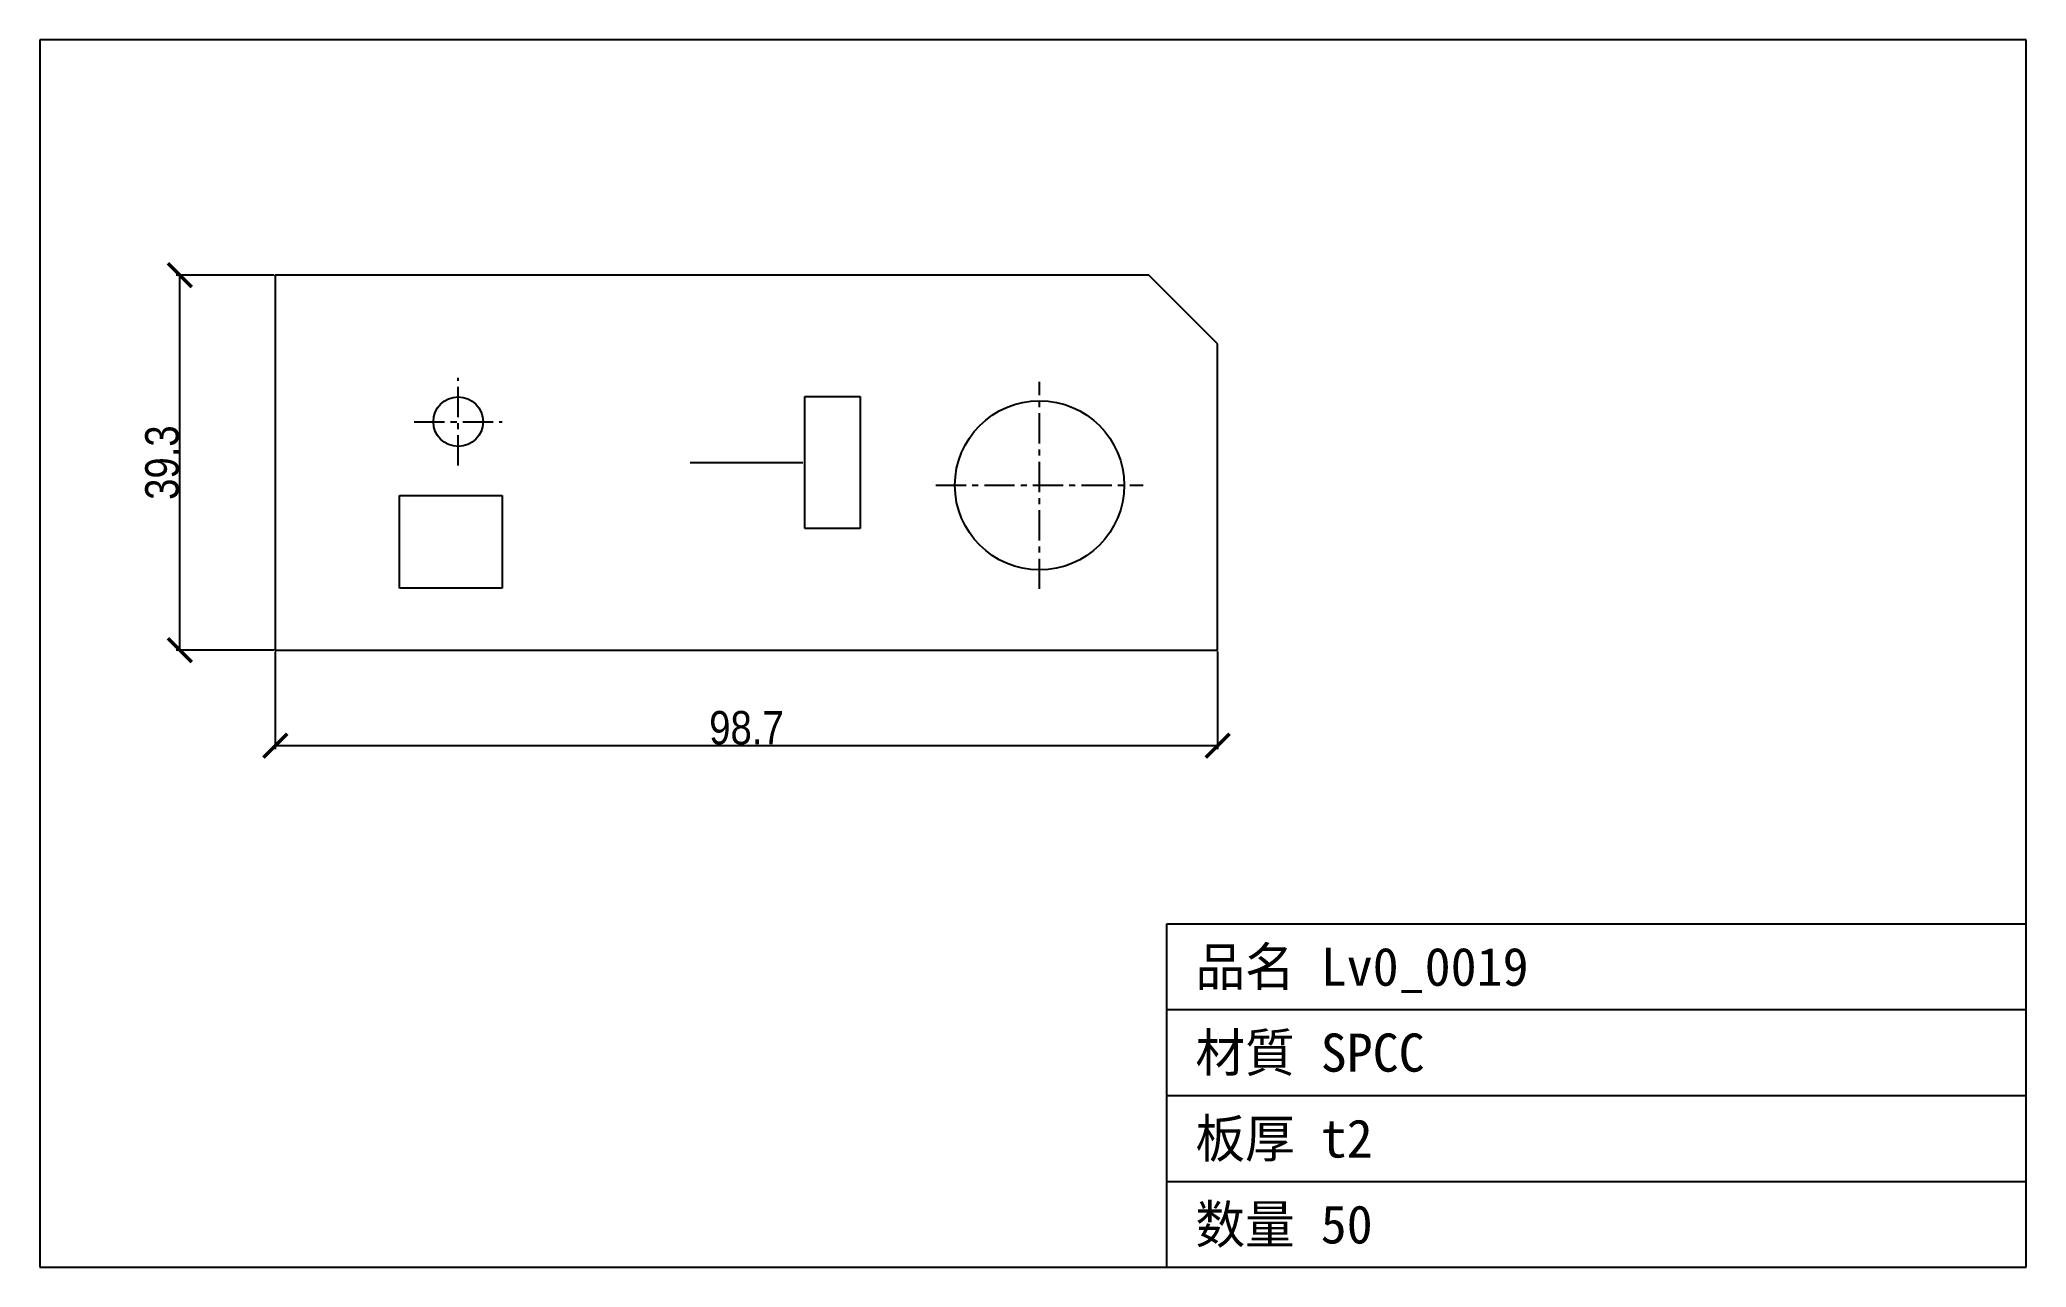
# Model space of a CAD drawing. Header units: millimetres. Extents: x -25 to 183, y -65 to 64.
import ezdxf

# ---------------------------------------------------------------- set-up
doc = ezdxf.new("R2010")
doc.units = ezdxf.units.MM
doc.linetypes.add('CENTER', pattern=[5.08, 3.175, -0.635, 0.635, -0.635])
for name, color, linetype in [('CENTER', 7, 'Continuous'), ('CUT', 7, 'Continuous'), ('DIM', 7, 'Continuous'), ('FRAME', 7, 'Continuous'), ('MARK', 7, 'Continuous'), ('TEXT', 7, 'Continuous')]:
    doc.layers.add(name, color=color, linetype=linetype)
doc.styles.add('OpenSansCondensed-Light', font='OpenSansCondensed-Light.ttf')
doc.dimstyles.new('EZDXF', dxfattribs={"dimtxt": 0.25, "dimasz": 0.175, "dimexe": 0.375, "dimexo": 0.125, "dimgap": 0.1, "dimtad": 1, "dimlfac": 100, "dimzin": 12, "dimdsep": 46, "dimtxsty": 'OpenSansCondensed-Light', "dimblk": 'ARCHTICK', "dimcen": 2.5, "dimazin": 3, "dimtfac": 0.5, "dimtmove": 2, "dimatfit": 3})

# ---------------------------------------------------------------- blocks, each defined once
blk = doc.blocks.new('_ARCHTICK')
at = {"color": 0, "linetype": 'BYBLOCK', "const_width": 0.15}
blk.add_lwpolyline([(-0.5, -0.5), (0.5, 0.5)], dxfattribs=at)

msp = doc.modelspace()

# ---------------------------------------------------------------- linework, layer by layer
at = {"layer": 'CENTER', "color": 1, "linetype": 'CENTER'}
for p, q in [((19.15, 19.34), (19.15, 28.54)), ((80.02, 6.41), (80.02, 28.13)), ((14.55, 23.94), (23.75, 23.94)), ((69.16, 17.27), (90.88, 17.27))]:
    msp.add_line(p, q, dxfattribs=at)
at = {"layer": 'CUT'}
for p, q in [((0, 39.3), (0, 0)), ((91.47, 39.3), (0, 39.3)), ((98.67, 32.09), (91.47, 39.3)), ((98.67, 0), (98.67, 32.09)), ((55.46, 12.73), (55.46, 26.58)), ((55.46, 26.58), (61.25, 26.58)), ((61.25, 26.58), (61.25, 12.73)), ((13.01, 6.48), (13.01, 16.19)), ((13.01, 16.19), (23.77, 16.19)), ((23.77, 16.19), (23.77, 6.48)), ((61.25, 12.73), (55.46, 12.73)), ((23.77, 6.48), (13.01, 6.48)), ((0, 0), (98.67, 0))]:
    msp.add_line(p, q, dxfattribs=at)
for centre, radius in [((19.15, 23.94), 2.6), ((80.02, 17.27), 8.86)]:
    msp.add_circle(centre, radius, dxfattribs=at)
at = {"layer": 'FRAME'}
for p, q in [((183.34, 63.96), (-24.67, 63.96)), ((-24.67, 63.96), (-24.67, -64.67)), ((183.34, -64.67), (183.34, 63.96)), ((93.34, -64.67), (93.34, -28.67)), ((93.34, -28.67), (183.34, -28.67)), ((93.34, -37.67), (183.34, -37.67)), ((93.34, -46.67), (183.34, -46.67)), ((93.34, -55.67), (183.34, -55.67)), ((-24.67, -64.67), (183.34, -64.67))]:
    msp.add_line(p, q, dxfattribs=at)
at = {"layer": 'MARK'}
msp.add_line((43.44, 19.65), (55.23, 19.65), dxfattribs=at)

# ---------------------------------------------------------------- texts
at = {"layer": 'TEXT'}
for s, p in [('品名 Lv0_0019', (96.34, -35.17)), ('材質 SPCC', (96.34, -44.17)), ('板厚 t2', (96.34, -53.17)), ('数量 50', (96.34, -62.17))]:
    msp.add_text(s, height=4, dxfattribs=at).set_placement(p)

# ---------------------------------------------------------------- dimensions: what is measured, and where the dimension line sits
at = {"layer": 'DIM'}
msp.add_linear_dim(base=(-10, 0), p1=(0, 0), p2=(0, 39.3), angle=90, dimstyle='EZDXF', override={"dimtxt": 3.5, "dimasz": 2.5, "dimdec": 1, "dimlfac": 1}, dxfattribs=at).render()
msp.add_linear_dim(base=(0, -10), p1=(0, 0), p2=(98.67, 0), dimstyle='EZDXF', override={"dimtxt": 3.5, "dimasz": 2.5, "dimdec": 1, "dimlfac": 1}, dxfattribs=at).render()

doc.saveas('drawing.dxf')
